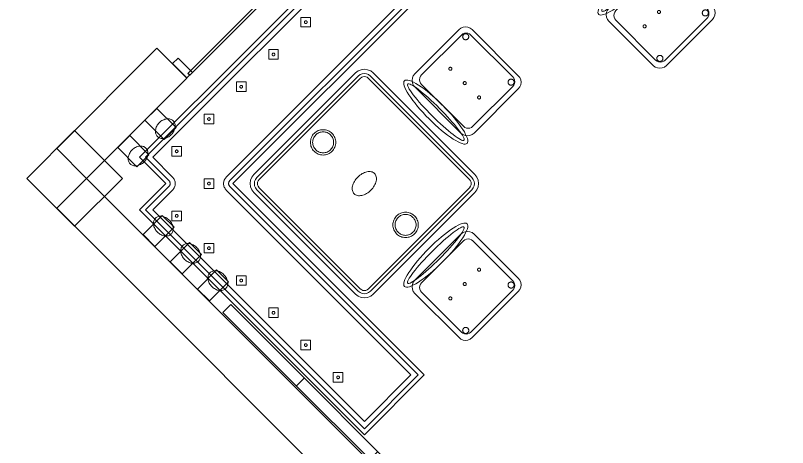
# Model space of a CAD drawing. Header units: metres. Extents: x 2172.2 to 2210.6, y 415.3 to 458.1.
# Drawn here: x 2172.392 to 2176.96, y 447.925 to 450.479 of the extents above; entities that cross this region are included whole.
import ezdxf

# ---------------------------------------------------------------- set-up
doc = ezdxf.new("R2010")
doc.units = ezdxf.units.M
for name, color, linetype, lineweight in [('NC_N1_BANQUETTES', 7, 'CONTINUOUS', 13), ('NC_N1_CHAIRS', 7, 'CONTINUOUS', 13), ('NC_N1_COLUMNS', 7, 'CONTINUOUS', 25), ('NC_N1_GLAZING', 7, 'CONTINUOUS', 13), ('NC_N1_TABLES', 7, 'CONTINUOUS', 13), ('NC_N1_WALL_DECOR', 7, 'CONTINUOUS', 13), ('NC_N1_WALL_LIGHTS', 7, 'CONTINUOUS', 13), ('NC_N1_WALLS', 7, 'CONTINUOUS', 25)]:
    doc.layers.add(name, color=color, linetype=linetype, lineweight=lineweight)

# ---------------------------------------------------------------- blocks, each defined once
blk = doc.blocks.new('NC_N1_ARCHITECTURE')
at = {"layer": 'NC_N1_COLUMNS', "linetype": 'CONTINUOUS', "lineweight": -2}
blk.add_lwpolyline([(-17.257515, 15.798936), (-16.974674, 15.516096), (-17.257515, 15.233257), (-17.540321, 15.51613)], close=True, dxfattribs=at)
at = {"layer": 'NC_N1_GLAZING', "linetype": 'CONTINUOUS', "lineweight": -2}
blk.add_lwpolyline([(-13.837099, 18.887014), (-13.826492, 18.876408), (-16.576925, 16.125977), (-16.58753, 16.136581)], close=True, dxfattribs=at)
at = {"layer": 'NC_N1_WALLS', "linetype": 'CONTINUOUS', "lineweight": -2}
for points in [[(-17.186804, 15.516096), (-17.363581, 15.692873), (-16.771379, 16.285074), (-16.594603, 16.108297)], [(-16.678041, 16.194565), (-16.645514, 16.227093), (-16.560661, 16.142239), (-16.593187, 16.109713)], [(-17.430969, 6.977996), (-17.607746, 7.154773), (-13.39339, 11.369129), (-17.363581, 15.33932), (-17.186804, 15.516096), (-13.039837, 11.369129)]]:
    blk.add_lwpolyline(points, close=True, dxfattribs=at)
blk = doc.blocks.new('NC_N1_UNIQUE_WALL_COMPOSITION_04')
at = {"color": 0, "linetype": 'CONTINUOUS', "lineweight": -2}
blk.add_lwpolyline([(0.9225, -0.065), (0.9225, 0), (-0.9225, 0), (-0.9225, -0.065)], close=True, dxfattribs=at)
for points in [[(-0.3075, -0.065), (-0.3075, 0)], [(0.3075, -0.065), (0.3075, 0)]]:
    blk.add_lwpolyline(points, dxfattribs=at)
blk = doc.blocks.new('NC_N1_SCONCE')
at = {"color": 0, "linetype": 'CONTINUOUS', "lineweight": -2}
for points in [[(0.05, -0.16), (0.05, 0), (-0.05, 0), (-0.05, -0.16)], [(0.066, -0.12), (0.0657, -0.1151), (0.0647, -0.1102), (0.0632, -0.1055), (0.061, -0.1009), (0.0582, -0.0964), (0.0549, -0.0922), (0.051, -0.0883), (0.0467, -0.0846), (0.0419, -0.0813), (0.0367, -0.0784), (0.0311, -0.0759), (0.0253, -0.0738), (0.0192, -0.0722), (0.0129, -0.071), (0.0065, -0.0702), (0, -0.07), (-0.0065, -0.0702), (-0.0129, -0.071), (-0.0192, -0.0722), (-0.0253, -0.0738), (-0.0311, -0.0759), (-0.0367, -0.0784), (-0.0419, -0.0813), (-0.0467, -0.0846), (-0.051, -0.0883), (-0.0549, -0.0922), (-0.0582, -0.0964), (-0.061, -0.1009), (-0.0632, -0.1055), (-0.0647, -0.1102), (-0.0657, -0.1151), (-0.066, -0.12), (-0.0657, -0.1249), (-0.0647, -0.1298), (-0.0632, -0.1345), (-0.061, -0.1391), (-0.0582, -0.1436), (-0.0549, -0.1478), (-0.051, -0.1517), (-0.0467, -0.1554), (-0.0419, -0.1587), (-0.0367, -0.1616), (-0.0311, -0.1641), (-0.0253, -0.1662), (-0.0192, -0.1678), (-0.0129, -0.169), (-0.0065, -0.1698), (0, -0.17), (0.0065, -0.1698), (0.0129, -0.169), (0.0192, -0.1678), (0.0253, -0.1662), (0.0311, -0.1641), (0.0367, -0.1616), (0.0419, -0.1587), (0.0467, -0.1554), (0.051, -0.1517), (0.0549, -0.1478), (0.0582, -0.1436), (0.061, -0.1391), (0.0632, -0.1345), (0.0647, -0.1298), (0.0657, -0.1249)]]:
    blk.add_lwpolyline(points, close=True, dxfattribs=at)
blk = doc.blocks.new('NC_N1_ANNEX_L_BANQUETTE')
at = {"color": 0, "linetype": 'CONTINUOUS', "lineweight": -2}
for points in [[(-1.05, -0.83), (-1.05, 1.05), (-0.55, 1.05), (-0.55, -0.55), (1.05, -0.55), (1.05, -1.05), (-0.83, -1.05), (-0.83, -0.83)], [(-1.025, -0.805), (-1.025, 1.025), (-0.575, 1.025), (-0.575, -0.55), (-0.5749, -0.5525), (-0.5745, -0.5549), (-0.5739, -0.5573), (-0.5731, -0.5596), (-0.572, -0.5618), (-0.5708, -0.5639), (-0.5693, -0.5659), (-0.5677, -0.5677), (-0.5659, -0.5693), (-0.5639, -0.5708), (-0.5618, -0.572), (-0.5596, -0.5731), (-0.5573, -0.5739), (-0.5549, -0.5745), (-0.5525, -0.5749), (-0.55, -0.575), (1.025, -0.575), (1.025, -1.025), (-0.805, -1.025), (-0.805, -0.83), (-0.8051, -0.8275), (-0.8055, -0.8251), (-0.8061, -0.8227), (-0.8069, -0.8204), (-0.808, -0.8182), (-0.8092, -0.8161), (-0.8107, -0.8141), (-0.8123, -0.8123), (-0.8141, -0.8107), (-0.8161, -0.8092), (-0.8182, -0.808), (-0.8204, -0.8069), (-0.8227, -0.8061), (-0.8251, -0.8055), (-0.8275, -0.8051), (-0.83, -0.805)], [(-0.995, -0.775), (-0.995, 0.995), (-0.605, 0.995), (-0.605, -0.55), (-0.6047, -0.5554), (-0.6039, -0.5607), (-0.6026, -0.566), (-0.6008, -0.571), (-0.5985, -0.5759), (-0.5957, -0.5806), (-0.5925, -0.5849), (-0.5889, -0.5889), (-0.5849, -0.5925), (-0.5806, -0.5957), (-0.5759, -0.5985), (-0.571, -0.6008), (-0.566, -0.6026), (-0.5607, -0.6039), (-0.5554, -0.6047), (-0.55, -0.605), (0.995, -0.605), (0.995, -0.995), (-0.775, -0.995), (-0.775, -0.83), (-0.7753, -0.8246), (-0.7761, -0.8193), (-0.7774, -0.814), (-0.7792, -0.809), (-0.7815, -0.8041), (-0.7843, -0.7994), (-0.7875, -0.7951), (-0.7911, -0.7911), (-0.7951, -0.7875), (-0.7994, -0.7843), (-0.8041, -0.7815), (-0.809, -0.7792), (-0.814, -0.7774), (-0.8193, -0.7761), (-0.8246, -0.7753), (-0.83, -0.775)], [(-0.92, 0.66), (-0.88, 0.7), (-0.92, 0.74), (-0.96, 0.7)], [(-0.912, 0.7), (-0.912, 0.6992), (-0.9122, 0.6984), (-0.9123, 0.6977), (-0.9126, 0.6969), (-0.9129, 0.6962), (-0.9133, 0.6956), (-0.9138, 0.6949), (-0.9143, 0.6943), (-0.9149, 0.6938), (-0.9156, 0.6933), (-0.9162, 0.6929), (-0.9169, 0.6926), (-0.9177, 0.6923), (-0.9184, 0.6922), (-0.9192, 0.692), (-0.92, 0.692), (-0.9208, 0.692), (-0.9216, 0.6922), (-0.9223, 0.6923), (-0.9231, 0.6926), (-0.9238, 0.6929), (-0.9244, 0.6933), (-0.9251, 0.6938), (-0.9257, 0.6943), (-0.9262, 0.6949), (-0.9267, 0.6956), (-0.9271, 0.6962), (-0.9274, 0.6969), (-0.9277, 0.6977), (-0.9278, 0.6984), (-0.928, 0.6992), (-0.928, 0.7), (-0.928, 0.7008), (-0.9278, 0.7016), (-0.9277, 0.7023), (-0.9274, 0.7031), (-0.9271, 0.7038), (-0.9267, 0.7044), (-0.9262, 0.7051), (-0.9257, 0.7057), (-0.9251, 0.7062), (-0.9244, 0.7067), (-0.9238, 0.7071), (-0.9231, 0.7074), (-0.9223, 0.7077), (-0.9216, 0.7078), (-0.9208, 0.708), (-0.92, 0.708), (-0.9192, 0.708), (-0.9184, 0.7078), (-0.9177, 0.7077), (-0.9169, 0.7074), (-0.9162, 0.7071), (-0.9156, 0.7067), (-0.9149, 0.7062), (-0.9143, 0.7057), (-0.9138, 0.7051), (-0.9133, 0.7044), (-0.9129, 0.7038), (-0.9126, 0.7031), (-0.9123, 0.7023), (-0.9122, 0.7016), (-0.912, 0.7008)], [(-0.92, 0.39), (-0.88, 0.43), (-0.92, 0.47), (-0.96, 0.43)], [(-0.912, 0.43), (-0.912, 0.4292), (-0.9122, 0.4284), (-0.9123, 0.4277), (-0.9126, 0.4269), (-0.9129, 0.4262), (-0.9133, 0.4256), (-0.9138, 0.4249), (-0.9143, 0.4243), (-0.9149, 0.4238), (-0.9156, 0.4233), (-0.9162, 0.4229), (-0.9169, 0.4226), (-0.9177, 0.4223), (-0.9184, 0.4222), (-0.9192, 0.422), (-0.92, 0.422), (-0.9208, 0.422), (-0.9216, 0.4222), (-0.9223, 0.4223), (-0.9231, 0.4226), (-0.9238, 0.4229), (-0.9244, 0.4233), (-0.9251, 0.4238), (-0.9257, 0.4243), (-0.9262, 0.4249), (-0.9267, 0.4256), (-0.9271, 0.4262), (-0.9274, 0.4269), (-0.9277, 0.4277), (-0.9278, 0.4284), (-0.928, 0.4292), (-0.928, 0.43), (-0.928, 0.4308), (-0.9278, 0.4316), (-0.9277, 0.4323), (-0.9274, 0.4331), (-0.9271, 0.4338), (-0.9267, 0.4344), (-0.9262, 0.4351), (-0.9257, 0.4357), (-0.9251, 0.4362), (-0.9244, 0.4367), (-0.9238, 0.4371), (-0.9231, 0.4374), (-0.9223, 0.4377), (-0.9216, 0.4378), (-0.9208, 0.438), (-0.92, 0.438), (-0.9192, 0.438), (-0.9184, 0.4378), (-0.9177, 0.4377), (-0.9169, 0.4374), (-0.9162, 0.4371), (-0.9156, 0.4367), (-0.9149, 0.4362), (-0.9143, 0.4357), (-0.9138, 0.4351), (-0.9133, 0.4344), (-0.9129, 0.4338), (-0.9126, 0.4331), (-0.9123, 0.4323), (-0.9122, 0.4316), (-0.912, 0.4308)], [(-0.92, 0.12), (-0.88, 0.16), (-0.92, 0.2), (-0.96, 0.16)], [(-0.912, 0.16), (-0.912, 0.1592), (-0.9122, 0.1584), (-0.9123, 0.1577), (-0.9126, 0.1569), (-0.9129, 0.1562), (-0.9133, 0.1556), (-0.9138, 0.1549), (-0.9143, 0.1543), (-0.9149, 0.1538), (-0.9156, 0.1533), (-0.9162, 0.1529), (-0.9169, 0.1526), (-0.9177, 0.1523), (-0.9184, 0.1522), (-0.9192, 0.152), (-0.92, 0.152), (-0.9208, 0.152), (-0.9216, 0.1522), (-0.9223, 0.1523), (-0.9231, 0.1526), (-0.9238, 0.1529), (-0.9244, 0.1533), (-0.9251, 0.1538), (-0.9257, 0.1543), (-0.9262, 0.1549), (-0.9267, 0.1556), (-0.9271, 0.1562), (-0.9274, 0.1569), (-0.9277, 0.1577), (-0.9278, 0.1584), (-0.928, 0.1592), (-0.928, 0.16), (-0.928, 0.1608), (-0.9278, 0.1616), (-0.9277, 0.1623), (-0.9274, 0.1631), (-0.9271, 0.1638), (-0.9267, 0.1644), (-0.9262, 0.1651), (-0.9257, 0.1657), (-0.9251, 0.1662), (-0.9244, 0.1667), (-0.9238, 0.1671), (-0.9231, 0.1674), (-0.9223, 0.1677), (-0.9216, 0.1678), (-0.9208, 0.168), (-0.92, 0.168), (-0.9192, 0.168), (-0.9184, 0.1678), (-0.9177, 0.1677), (-0.9169, 0.1674), (-0.9162, 0.1671), (-0.9156, 0.1667), (-0.9149, 0.1662), (-0.9143, 0.1657), (-0.9138, 0.1651), (-0.9133, 0.1644), (-0.9129, 0.1638), (-0.9126, 0.1631), (-0.9123, 0.1623), (-0.9122, 0.1616), (-0.912, 0.1608)], [(-0.92, -0.15), (-0.88, -0.11), (-0.92, -0.07), (-0.96, -0.11)], [(-0.912, -0.11), (-0.912, -0.1108), (-0.9122, -0.1116), (-0.9123, -0.1123), (-0.9126, -0.1131), (-0.9129, -0.1138), (-0.9133, -0.1144), (-0.9138, -0.1151), (-0.9143, -0.1157), (-0.9149, -0.1162), (-0.9156, -0.1167), (-0.9162, -0.1171), (-0.9169, -0.1174), (-0.9177, -0.1177), (-0.9184, -0.1178), (-0.9192, -0.118), (-0.92, -0.118), (-0.9208, -0.118), (-0.9216, -0.1178), (-0.9223, -0.1177), (-0.9231, -0.1174), (-0.9238, -0.1171), (-0.9244, -0.1167), (-0.9251, -0.1162), (-0.9257, -0.1157), (-0.9262, -0.1151), (-0.9267, -0.1144), (-0.9271, -0.1138), (-0.9274, -0.1131), (-0.9277, -0.1123), (-0.9278, -0.1116), (-0.928, -0.1108), (-0.928, -0.11), (-0.928, -0.1092), (-0.9278, -0.1084), (-0.9277, -0.1077), (-0.9274, -0.1069), (-0.9271, -0.1062), (-0.9267, -0.1056), (-0.9262, -0.1049), (-0.9257, -0.1043), (-0.9251, -0.1038), (-0.9244, -0.1033), (-0.9238, -0.1029), (-0.9231, -0.1026), (-0.9223, -0.1023), (-0.9216, -0.1022), (-0.9208, -0.102), (-0.92, -0.102), (-0.9192, -0.102), (-0.9184, -0.1022), (-0.9177, -0.1023), (-0.9169, -0.1026), (-0.9162, -0.1029), (-0.9156, -0.1033), (-0.9149, -0.1038), (-0.9143, -0.1043), (-0.9138, -0.1049), (-0.9133, -0.1056), (-0.9129, -0.1062), (-0.9126, -0.1069), (-0.9123, -0.1077), (-0.9122, -0.1084), (-0.912, -0.1092)], [(-0.92, -0.42), (-0.88, -0.38), (-0.92, -0.34), (-0.96, -0.38)], [(-0.912, -0.38), (-0.912, -0.3808), (-0.9122, -0.3816), (-0.9123, -0.3823), (-0.9126, -0.3831), (-0.9129, -0.3838), (-0.9133, -0.3844), (-0.9138, -0.3851), (-0.9143, -0.3857), (-0.9149, -0.3862), (-0.9156, -0.3867), (-0.9162, -0.3871), (-0.9169, -0.3874), (-0.9177, -0.3877), (-0.9184, -0.3878), (-0.9192, -0.388), (-0.92, -0.388), (-0.9208, -0.388), (-0.9216, -0.3878), (-0.9223, -0.3877), (-0.9231, -0.3874), (-0.9238, -0.3871), (-0.9244, -0.3867), (-0.9251, -0.3862), (-0.9257, -0.3857), (-0.9262, -0.3851), (-0.9267, -0.3844), (-0.9271, -0.3838), (-0.9274, -0.3831), (-0.9277, -0.3823), (-0.9278, -0.3816), (-0.928, -0.3808), (-0.928, -0.38), (-0.928, -0.3792), (-0.9278, -0.3784), (-0.9277, -0.3777), (-0.9274, -0.3769), (-0.9271, -0.3762), (-0.9267, -0.3756), (-0.9262, -0.3749), (-0.9257, -0.3743), (-0.9251, -0.3738), (-0.9244, -0.3733), (-0.9238, -0.3729), (-0.9231, -0.3726), (-0.9223, -0.3723), (-0.9216, -0.3722), (-0.9208, -0.372), (-0.92, -0.372), (-0.9192, -0.372), (-0.9184, -0.3722), (-0.9177, -0.3723), (-0.9169, -0.3726), (-0.9162, -0.3729), (-0.9156, -0.3733), (-0.9149, -0.3738), (-0.9143, -0.3743), (-0.9138, -0.3749), (-0.9133, -0.3756), (-0.9129, -0.3762), (-0.9126, -0.3769), (-0.9123, -0.3777), (-0.9122, -0.3784), (-0.912, -0.3792)], [(-0.92, -0.69), (-0.88, -0.65), (-0.92, -0.61), (-0.96, -0.65)], [(-0.65, -0.69), (-0.61, -0.65), (-0.65, -0.61), (-0.69, -0.65)], [(-0.912, -0.65), (-0.912, -0.6508), (-0.9122, -0.6516), (-0.9123, -0.6523), (-0.9126, -0.6531), (-0.9129, -0.6538), (-0.9133, -0.6544), (-0.9138, -0.6551), (-0.9143, -0.6557), (-0.9149, -0.6562), (-0.9156, -0.6567), (-0.9162, -0.6571), (-0.9169, -0.6574), (-0.9177, -0.6577), (-0.9184, -0.6578), (-0.9192, -0.658), (-0.92, -0.658), (-0.9208, -0.658), (-0.9216, -0.6578), (-0.9223, -0.6577), (-0.9231, -0.6574), (-0.9238, -0.6571), (-0.9244, -0.6567), (-0.9251, -0.6562), (-0.9257, -0.6557), (-0.9262, -0.6551), (-0.9267, -0.6544), (-0.9271, -0.6538), (-0.9274, -0.6531), (-0.9277, -0.6523), (-0.9278, -0.6516), (-0.928, -0.6508), (-0.928, -0.65), (-0.928, -0.6492), (-0.9278, -0.6484), (-0.9277, -0.6477), (-0.9274, -0.6469), (-0.9271, -0.6462), (-0.9267, -0.6456), (-0.9262, -0.6449), (-0.9257, -0.6443), (-0.9251, -0.6438), (-0.9244, -0.6433), (-0.9238, -0.6429), (-0.9231, -0.6426), (-0.9223, -0.6423), (-0.9216, -0.6422), (-0.9208, -0.642), (-0.92, -0.642), (-0.9192, -0.642), (-0.9184, -0.6422), (-0.9177, -0.6423), (-0.9169, -0.6426), (-0.9162, -0.6429), (-0.9156, -0.6433), (-0.9149, -0.6438), (-0.9143, -0.6443), (-0.9138, -0.6449), (-0.9133, -0.6456), (-0.9129, -0.6462), (-0.9126, -0.6469), (-0.9123, -0.6477), (-0.9122, -0.6484), (-0.912, -0.6492)], [(-0.642, -0.65), (-0.642, -0.6508), (-0.6422, -0.6516), (-0.6423, -0.6523), (-0.6426, -0.6531), (-0.6429, -0.6538), (-0.6433, -0.6544), (-0.6438, -0.6551), (-0.6443, -0.6557), (-0.6449, -0.6562), (-0.6456, -0.6567), (-0.6462, -0.6571), (-0.6469, -0.6574), (-0.6477, -0.6577), (-0.6484, -0.6578), (-0.6492, -0.658), (-0.65, -0.658), (-0.6508, -0.658), (-0.6516, -0.6578), (-0.6523, -0.6577), (-0.6531, -0.6574), (-0.6538, -0.6571), (-0.6544, -0.6567), (-0.6551, -0.6562), (-0.6557, -0.6557), (-0.6562, -0.6551), (-0.6567, -0.6544), (-0.6571, -0.6538), (-0.6574, -0.6531), (-0.6577, -0.6523), (-0.6578, -0.6516), (-0.658, -0.6508), (-0.658, -0.65), (-0.658, -0.6492), (-0.6578, -0.6484), (-0.6577, -0.6477), (-0.6574, -0.6469), (-0.6571, -0.6462), (-0.6567, -0.6456), (-0.6562, -0.6449), (-0.6557, -0.6443), (-0.6551, -0.6438), (-0.6544, -0.6433), (-0.6538, -0.6429), (-0.6531, -0.6426), (-0.6523, -0.6423), (-0.6516, -0.6422), (-0.6508, -0.642), (-0.65, -0.642), (-0.6492, -0.642), (-0.6484, -0.6422), (-0.6477, -0.6423), (-0.6469, -0.6426), (-0.6462, -0.6429), (-0.6456, -0.6433), (-0.6449, -0.6438), (-0.6443, -0.6443), (-0.6438, -0.6449), (-0.6433, -0.6456), (-0.6429, -0.6462), (-0.6426, -0.6469), (-0.6423, -0.6477), (-0.6422, -0.6484), (-0.642, -0.6492)], [(-0.65, -0.96), (-0.61, -0.92), (-0.65, -0.88), (-0.69, -0.92)], [(-0.642, -0.92), (-0.642, -0.9208), (-0.6422, -0.9216), (-0.6423, -0.9223), (-0.6426, -0.9231), (-0.6429, -0.9238), (-0.6433, -0.9244), (-0.6438, -0.9251), (-0.6443, -0.9257), (-0.6449, -0.9262), (-0.6456, -0.9267), (-0.6462, -0.9271), (-0.6469, -0.9274), (-0.6477, -0.9277), (-0.6484, -0.9278), (-0.6492, -0.928), (-0.65, -0.928), (-0.6508, -0.928), (-0.6516, -0.9278), (-0.6523, -0.9277), (-0.6531, -0.9274), (-0.6538, -0.9271), (-0.6544, -0.9267), (-0.6551, -0.9262), (-0.6557, -0.9257), (-0.6562, -0.9251), (-0.6567, -0.9244), (-0.6571, -0.9238), (-0.6574, -0.9231), (-0.6577, -0.9223), (-0.6578, -0.9216), (-0.658, -0.9208), (-0.658, -0.92), (-0.658, -0.9192), (-0.6578, -0.9184), (-0.6577, -0.9177), (-0.6574, -0.9169), (-0.6571, -0.9162), (-0.6567, -0.9156), (-0.6562, -0.9149), (-0.6557, -0.9143), (-0.6551, -0.9138), (-0.6544, -0.9133), (-0.6538, -0.9129), (-0.6531, -0.9126), (-0.6523, -0.9123), (-0.6516, -0.9122), (-0.6508, -0.912), (-0.65, -0.912), (-0.6492, -0.912), (-0.6484, -0.9122), (-0.6477, -0.9123), (-0.6469, -0.9126), (-0.6462, -0.9129), (-0.6456, -0.9133), (-0.6449, -0.9138), (-0.6443, -0.9143), (-0.6438, -0.9149), (-0.6433, -0.9156), (-0.6429, -0.9162), (-0.6426, -0.9169), (-0.6423, -0.9177), (-0.6422, -0.9184), (-0.642, -0.9192)], [(-0.38, -0.96), (-0.34, -0.92), (-0.38, -0.88), (-0.42, -0.92)], [(-0.372, -0.92), (-0.372, -0.9208), (-0.3722, -0.9216), (-0.3723, -0.9223), (-0.3726, -0.9231), (-0.3729, -0.9238), (-0.3733, -0.9244), (-0.3738, -0.9251), (-0.3743, -0.9257), (-0.3749, -0.9262), (-0.3756, -0.9267), (-0.3762, -0.9271), (-0.3769, -0.9274), (-0.3777, -0.9277), (-0.3784, -0.9278), (-0.3792, -0.928), (-0.38, -0.928), (-0.3808, -0.928), (-0.3816, -0.9278), (-0.3823, -0.9277), (-0.3831, -0.9274), (-0.3838, -0.9271), (-0.3844, -0.9267), (-0.3851, -0.9262), (-0.3857, -0.9257), (-0.3862, -0.9251), (-0.3867, -0.9244), (-0.3871, -0.9238), (-0.3874, -0.9231), (-0.3877, -0.9223), (-0.3878, -0.9216), (-0.388, -0.9208), (-0.388, -0.92), (-0.388, -0.9192), (-0.3878, -0.9184), (-0.3877, -0.9177), (-0.3874, -0.9169), (-0.3871, -0.9162), (-0.3867, -0.9156), (-0.3862, -0.9149), (-0.3857, -0.9143), (-0.3851, -0.9138), (-0.3844, -0.9133), (-0.3838, -0.9129), (-0.3831, -0.9126), (-0.3823, -0.9123), (-0.3816, -0.9122), (-0.3808, -0.912), (-0.38, -0.912), (-0.3792, -0.912), (-0.3784, -0.9122), (-0.3777, -0.9123), (-0.3769, -0.9126), (-0.3762, -0.9129), (-0.3756, -0.9133), (-0.3749, -0.9138), (-0.3743, -0.9143), (-0.3738, -0.9149), (-0.3733, -0.9156), (-0.3729, -0.9162), (-0.3726, -0.9169), (-0.3723, -0.9177), (-0.3722, -0.9184), (-0.372, -0.9192)], [(-0.11, -0.96), (-0.07, -0.92), (-0.11, -0.88), (-0.15, -0.92)], [(-0.102, -0.92), (-0.102, -0.9208), (-0.1022, -0.9216), (-0.1023, -0.9223), (-0.1026, -0.9231), (-0.1029, -0.9238), (-0.1033, -0.9244), (-0.1038, -0.9251), (-0.1043, -0.9257), (-0.1049, -0.9262), (-0.1056, -0.9267), (-0.1062, -0.9271), (-0.1069, -0.9274), (-0.1077, -0.9277), (-0.1084, -0.9278), (-0.1092, -0.928), (-0.11, -0.928), (-0.1108, -0.928), (-0.1116, -0.9278), (-0.1123, -0.9277), (-0.1131, -0.9274), (-0.1138, -0.9271), (-0.1144, -0.9267), (-0.1151, -0.9262), (-0.1157, -0.9257), (-0.1162, -0.9251), (-0.1167, -0.9244), (-0.1171, -0.9238), (-0.1174, -0.9231), (-0.1177, -0.9223), (-0.1178, -0.9216), (-0.118, -0.9208), (-0.118, -0.92), (-0.118, -0.9192), (-0.1178, -0.9184), (-0.1177, -0.9177), (-0.1174, -0.9169), (-0.1171, -0.9162), (-0.1167, -0.9156), (-0.1162, -0.9149), (-0.1157, -0.9143), (-0.1151, -0.9138), (-0.1144, -0.9133), (-0.1138, -0.9129), (-0.1131, -0.9126), (-0.1123, -0.9123), (-0.1116, -0.9122), (-0.1108, -0.912), (-0.11, -0.912), (-0.1092, -0.912), (-0.1084, -0.9122), (-0.1077, -0.9123), (-0.1069, -0.9126), (-0.1062, -0.9129), (-0.1056, -0.9133), (-0.1049, -0.9138), (-0.1043, -0.9143), (-0.1038, -0.9149), (-0.1033, -0.9156), (-0.1029, -0.9162), (-0.1026, -0.9169), (-0.1023, -0.9177), (-0.1022, -0.9184), (-0.102, -0.9192)], [(0.16, -0.96), (0.2, -0.92), (0.16, -0.88), (0.12, -0.92)], [(0.168, -0.92), (0.168, -0.9208), (0.1678, -0.9216), (0.1677, -0.9223), (0.1674, -0.9231), (0.1671, -0.9238), (0.1667, -0.9244), (0.1662, -0.9251), (0.1657, -0.9257), (0.1651, -0.9262), (0.1644, -0.9267), (0.1638, -0.9271), (0.1631, -0.9274), (0.1623, -0.9277), (0.1616, -0.9278), (0.1608, -0.928), (0.16, -0.928), (0.1592, -0.928), (0.1584, -0.9278), (0.1577, -0.9277), (0.1569, -0.9274), (0.1562, -0.9271), (0.1556, -0.9267), (0.1549, -0.9262), (0.1543, -0.9257), (0.1538, -0.9251), (0.1533, -0.9244), (0.1529, -0.9238), (0.1526, -0.9231), (0.1523, -0.9223), (0.1522, -0.9216), (0.152, -0.9208), (0.152, -0.92), (0.152, -0.9192), (0.1522, -0.9184), (0.1523, -0.9177), (0.1526, -0.9169), (0.1529, -0.9162), (0.1533, -0.9156), (0.1538, -0.9149), (0.1543, -0.9143), (0.1549, -0.9138), (0.1556, -0.9133), (0.1562, -0.9129), (0.1569, -0.9126), (0.1577, -0.9123), (0.1584, -0.9122), (0.1592, -0.912), (0.16, -0.912), (0.1608, -0.912), (0.1616, -0.9122), (0.1623, -0.9123), (0.1631, -0.9126), (0.1638, -0.9129), (0.1644, -0.9133), (0.1651, -0.9138), (0.1657, -0.9143), (0.1662, -0.9149), (0.1667, -0.9156), (0.1671, -0.9162), (0.1674, -0.9169), (0.1677, -0.9177), (0.1678, -0.9184), (0.168, -0.9192)], [(0.43, -0.96), (0.47, -0.92), (0.43, -0.88), (0.39, -0.92)], [(0.438, -0.92), (0.438, -0.9208), (0.4378, -0.9216), (0.4377, -0.9223), (0.4374, -0.9231), (0.4371, -0.9238), (0.4367, -0.9244), (0.4362, -0.9251), (0.4357, -0.9257), (0.4351, -0.9262), (0.4344, -0.9267), (0.4338, -0.9271), (0.4331, -0.9274), (0.4323, -0.9277), (0.4316, -0.9278), (0.4308, -0.928), (0.43, -0.928), (0.4292, -0.928), (0.4284, -0.9278), (0.4277, -0.9277), (0.4269, -0.9274), (0.4262, -0.9271), (0.4256, -0.9267), (0.4249, -0.9262), (0.4243, -0.9257), (0.4238, -0.9251), (0.4233, -0.9244), (0.4229, -0.9238), (0.4226, -0.9231), (0.4223, -0.9223), (0.4222, -0.9216), (0.422, -0.9208), (0.422, -0.92), (0.422, -0.9192), (0.4222, -0.9184), (0.4223, -0.9177), (0.4226, -0.9169), (0.4229, -0.9162), (0.4233, -0.9156), (0.4238, -0.9149), (0.4243, -0.9143), (0.4249, -0.9138), (0.4256, -0.9133), (0.4262, -0.9129), (0.4269, -0.9126), (0.4277, -0.9123), (0.4284, -0.9122), (0.4292, -0.912), (0.43, -0.912), (0.4308, -0.912), (0.4316, -0.9122), (0.4323, -0.9123), (0.4331, -0.9126), (0.4338, -0.9129), (0.4344, -0.9133), (0.4351, -0.9138), (0.4357, -0.9143), (0.4362, -0.9149), (0.4367, -0.9156), (0.4371, -0.9162), (0.4374, -0.9169), (0.4377, -0.9177), (0.4378, -0.9184), (0.438, -0.9192)], [(0.7, -0.96), (0.74, -0.92), (0.7, -0.88), (0.66, -0.92)], [(0.708, -0.92), (0.708, -0.9208), (0.7078, -0.9216), (0.7077, -0.9223), (0.7074, -0.9231), (0.7071, -0.9238), (0.7067, -0.9244), (0.7062, -0.9251), (0.7057, -0.9257), (0.7051, -0.9262), (0.7044, -0.9267), (0.7038, -0.9271), (0.7031, -0.9274), (0.7023, -0.9277), (0.7016, -0.9278), (0.7008, -0.928), (0.7, -0.928), (0.6992, -0.928), (0.6984, -0.9278), (0.6977, -0.9277), (0.6969, -0.9274), (0.6962, -0.9271), (0.6956, -0.9267), (0.6949, -0.9262), (0.6943, -0.9257), (0.6938, -0.9251), (0.6933, -0.9244), (0.6929, -0.9238), (0.6926, -0.9231), (0.6923, -0.9223), (0.6922, -0.9216), (0.692, -0.9208), (0.692, -0.92), (0.692, -0.9192), (0.6922, -0.9184), (0.6923, -0.9177), (0.6926, -0.9169), (0.6929, -0.9162), (0.6933, -0.9156), (0.6938, -0.9149), (0.6943, -0.9143), (0.6949, -0.9138), (0.6956, -0.9133), (0.6962, -0.9129), (0.6969, -0.9126), (0.6977, -0.9123), (0.6984, -0.9122), (0.6992, -0.912), (0.7, -0.912), (0.7008, -0.912), (0.7016, -0.9122), (0.7023, -0.9123), (0.7031, -0.9126), (0.7038, -0.9129), (0.7044, -0.9133), (0.7051, -0.9138), (0.7057, -0.9143), (0.7062, -0.9149), (0.7067, -0.9156), (0.7071, -0.9162), (0.7074, -0.9169), (0.7077, -0.9177), (0.7078, -0.9184), (0.708, -0.9192)]]:
    blk.add_lwpolyline(points, close=True, dxfattribs=at)
blk = doc.blocks.new('NC_N1_TABLE_SQUARE')
at = {"color": 0, "linetype": 'CONTINUOUS', "lineweight": -2}
for points in [[(0.425, -0.5), (-0.425, -0.5), (-0.4444, -0.4974), (-0.4625, -0.49), (-0.478, -0.478), (-0.49, -0.4625), (-0.4974, -0.4444), (-0.5, -0.425), (-0.5, 0.425), (-0.4974, 0.4444), (-0.49, 0.4625), (-0.478, 0.478), (-0.4625, 0.49), (-0.4444, 0.4974), (-0.425, 0.5), (0.425, 0.5), (0.4444, 0.4974), (0.4625, 0.49), (0.478, 0.478), (0.49, 0.4625), (0.4974, 0.4444), (0.5, 0.425), (0.5, -0.425), (0.4974, -0.4444), (0.49, -0.4625), (0.478, -0.478), (0.4625, -0.49), (0.4444, -0.4974)], [(0.4234, -0.475), (-0.4234, -0.475), (-0.4379, -0.4731), (-0.4499, -0.4681), (-0.4602, -0.4602), (-0.4681, -0.4499), (-0.4731, -0.4379), (-0.475, -0.4234), (-0.475, 0.4234), (-0.4731, 0.4379), (-0.4681, 0.4499), (-0.4602, 0.4602), (-0.4499, 0.4681), (-0.4379, 0.4731), (-0.4234, 0.475), (0.4234, 0.475), (0.4379, 0.4731), (0.4499, 0.4681), (0.4602, 0.4602), (0.4681, 0.4499), (0.4731, 0.4379), (0.475, 0.4234), (0.475, -0.4234), (0.4731, -0.4379), (0.4681, -0.4499), (0.4602, -0.4602), (0.4499, -0.4681), (0.4379, -0.4731)], [(0.4222, -0.457), (-0.4222, -0.457), (-0.4332, -0.4556), (-0.4408, -0.4524), (-0.4474, -0.4474), (-0.4524, -0.4408), (-0.4556, -0.4332), (-0.457, -0.4222), (-0.457, 0.4222), (-0.4556, 0.4332), (-0.4524, 0.4408), (-0.4474, 0.4474), (-0.4408, 0.4524), (-0.4332, 0.4556), (-0.4222, 0.457), (0.4222, 0.457), (0.4332, 0.4556), (0.4408, 0.4524), (0.4474, 0.4474), (0.4524, 0.4408), (0.4556, 0.4332), (0.457, 0.4222), (0.457, -0.4222), (0.4556, -0.4332), (0.4524, -0.4408), (0.4474, -0.4474), (0.4408, -0.4524), (0.4332, -0.4556)], [(0.075, 0.345), (0.0746, 0.3376), (0.0736, 0.3304), (0.0718, 0.3232), (0.0693, 0.3163), (0.0661, 0.3096), (0.0624, 0.3033), (0.058, 0.2974), (0.053, 0.292), (0.0476, 0.287), (0.0417, 0.2826), (0.0354, 0.2789), (0.0287, 0.2757), (0.0218, 0.2732), (0.0146, 0.2714), (0.0074, 0.2704), (0, 0.27), (-0.0074, 0.2704), (-0.0146, 0.2714), (-0.0218, 0.2732), (-0.0287, 0.2757), (-0.0354, 0.2789), (-0.0417, 0.2826), (-0.0476, 0.287), (-0.053, 0.292), (-0.058, 0.2974), (-0.0624, 0.3033), (-0.0661, 0.3096), (-0.0693, 0.3163), (-0.0718, 0.3232), (-0.0736, 0.3304), (-0.0746, 0.3376), (-0.075, 0.345), (-0.0746, 0.3524), (-0.0736, 0.3596), (-0.0718, 0.3668), (-0.0693, 0.3737), (-0.0661, 0.3804), (-0.0624, 0.3867), (-0.058, 0.3926), (-0.053, 0.398), (-0.0476, 0.403), (-0.0417, 0.4074), (-0.0354, 0.4111), (-0.0287, 0.4143), (-0.0218, 0.4168), (-0.0146, 0.4186), (-0.0074, 0.4196), (0, 0.42), (0.0074, 0.4196), (0.0146, 0.4186), (0.0218, 0.4168), (0.0287, 0.4143), (0.0354, 0.4111), (0.0417, 0.4074), (0.0476, 0.403), (0.053, 0.398), (0.058, 0.3926), (0.0624, 0.3867), (0.0661, 0.3804), (0.0693, 0.3737), (0.0718, 0.3668), (0.0736, 0.3596), (0.0746, 0.3524)], [(0.062, 0.345), (0.0617, 0.3389), (0.0608, 0.3329), (0.0593, 0.327), (0.0573, 0.3213), (0.0547, 0.3158), (0.0516, 0.3106), (0.0479, 0.3057), (0.0438, 0.3012), (0.0393, 0.2971), (0.0344, 0.2934), (0.0292, 0.2903), (0.0237, 0.2877), (0.018, 0.2857), (0.0121, 0.2842), (0.0061, 0.2833), (0, 0.283), (-0.0061, 0.2833), (-0.0121, 0.2842), (-0.018, 0.2857), (-0.0237, 0.2877), (-0.0292, 0.2903), (-0.0344, 0.2934), (-0.0393, 0.2971), (-0.0438, 0.3012), (-0.0479, 0.3057), (-0.0516, 0.3106), (-0.0547, 0.3158), (-0.0573, 0.3213), (-0.0593, 0.327), (-0.0608, 0.3329), (-0.0617, 0.3389), (-0.062, 0.345), (-0.0617, 0.3511), (-0.0608, 0.3571), (-0.0593, 0.363), (-0.0573, 0.3687), (-0.0547, 0.3742), (-0.0516, 0.3794), (-0.0479, 0.3843), (-0.0438, 0.3888), (-0.0393, 0.3929), (-0.0344, 0.3966), (-0.0292, 0.3997), (-0.0237, 0.4023), (-0.018, 0.4043), (-0.0121, 0.4058), (-0.0061, 0.4067), (0, 0.407), (0.0061, 0.4067), (0.0121, 0.4058), (0.018, 0.4043), (0.0237, 0.4023), (0.0292, 0.3997), (0.0344, 0.3966), (0.0393, 0.3929), (0.0438, 0.3888), (0.0479, 0.3843), (0.0516, 0.3794), (0.0547, 0.3742), (0.0573, 0.3687), (0.0593, 0.363), (0.0608, 0.3571), (0.0617, 0.3511)], [(0.085, 0), (0.0846, 0.0054), (0.0834, 0.0107), (0.0813, 0.016), (0.0785, 0.021), (0.075, 0.0259), (0.0707, 0.0306), (0.0657, 0.0349), (0.0601, 0.0389), (0.0539, 0.0425), (0.0472, 0.0457), (0.0401, 0.0485), (0.0325, 0.0508), (0.0247, 0.0526), (0.0166, 0.0539), (0.0083, 0.0547), (0, 0.055), (-0.0083, 0.0547), (-0.0166, 0.0539), (-0.0247, 0.0526), (-0.0325, 0.0508), (-0.0401, 0.0485), (-0.0472, 0.0457), (-0.0539, 0.0425), (-0.0601, 0.0389), (-0.0657, 0.0349), (-0.0707, 0.0306), (-0.075, 0.0259), (-0.0785, 0.021), (-0.0813, 0.016), (-0.0834, 0.0107), (-0.0846, 0.0054), (-0.085, 0), (-0.0846, -0.0054), (-0.0834, -0.0107), (-0.0813, -0.016), (-0.0785, -0.021), (-0.075, -0.0259), (-0.0707, -0.0306), (-0.0657, -0.0349), (-0.0601, -0.0389), (-0.0539, -0.0425), (-0.0472, -0.0457), (-0.0401, -0.0485), (-0.0325, -0.0508), (-0.0247, -0.0526), (-0.0166, -0.0539), (-0.0083, -0.0547), (0, -0.055), (0.0083, -0.0547), (0.0166, -0.0539), (0.0247, -0.0526), (0.0325, -0.0508), (0.0401, -0.0485), (0.0472, -0.0457), (0.0539, -0.0425), (0.0601, -0.0389), (0.0657, -0.0349), (0.0707, -0.0306), (0.075, -0.0259), (0.0785, -0.021), (0.0813, -0.016), (0.0834, -0.0107), (0.0846, -0.0054)], [(0.075, -0.345), (0.0746, -0.3524), (0.0736, -0.3596), (0.0718, -0.3668), (0.0693, -0.3737), (0.0661, -0.3804), (0.0624, -0.3867), (0.058, -0.3926), (0.053, -0.398), (0.0476, -0.403), (0.0417, -0.4074), (0.0354, -0.4111), (0.0287, -0.4143), (0.0218, -0.4168), (0.0146, -0.4186), (0.0074, -0.4196), (0, -0.42), (-0.0074, -0.4196), (-0.0146, -0.4186), (-0.0218, -0.4168), (-0.0287, -0.4143), (-0.0354, -0.4111), (-0.0417, -0.4074), (-0.0476, -0.403), (-0.053, -0.398), (-0.058, -0.3926), (-0.0624, -0.3867), (-0.0661, -0.3804), (-0.0693, -0.3737), (-0.0718, -0.3668), (-0.0736, -0.3596), (-0.0746, -0.3524), (-0.075, -0.345), (-0.0746, -0.3376), (-0.0736, -0.3304), (-0.0718, -0.3232), (-0.0693, -0.3163), (-0.0661, -0.3096), (-0.0624, -0.3033), (-0.058, -0.2974), (-0.053, -0.292), (-0.0476, -0.287), (-0.0417, -0.2826), (-0.0354, -0.2789), (-0.0287, -0.2757), (-0.0218, -0.2732), (-0.0146, -0.2714), (-0.0074, -0.2704), (0, -0.27), (0.0074, -0.2704), (0.0146, -0.2714), (0.0218, -0.2732), (0.0287, -0.2757), (0.0354, -0.2789), (0.0417, -0.2826), (0.0476, -0.287), (0.053, -0.292), (0.058, -0.2974), (0.0624, -0.3033), (0.0661, -0.3096), (0.0693, -0.3163), (0.0718, -0.3232), (0.0736, -0.3304), (0.0746, -0.3376)], [(0.062, -0.345), (0.0617, -0.3511), (0.0608, -0.3571), (0.0593, -0.363), (0.0573, -0.3687), (0.0547, -0.3742), (0.0516, -0.3794), (0.0479, -0.3843), (0.0438, -0.3888), (0.0393, -0.3929), (0.0344, -0.3966), (0.0292, -0.3997), (0.0237, -0.4023), (0.018, -0.4043), (0.0121, -0.4058), (0.0061, -0.4067), (0, -0.407), (-0.0061, -0.4067), (-0.0121, -0.4058), (-0.018, -0.4043), (-0.0237, -0.4023), (-0.0292, -0.3997), (-0.0344, -0.3966), (-0.0393, -0.3929), (-0.0438, -0.3888), (-0.0479, -0.3843), (-0.0516, -0.3794), (-0.0547, -0.3742), (-0.0573, -0.3687), (-0.0593, -0.363), (-0.0608, -0.3571), (-0.0617, -0.3511), (-0.062, -0.345), (-0.0617, -0.3389), (-0.0608, -0.3329), (-0.0593, -0.327), (-0.0573, -0.3213), (-0.0547, -0.3158), (-0.0516, -0.3106), (-0.0479, -0.3057), (-0.0438, -0.3012), (-0.0393, -0.2971), (-0.0344, -0.2934), (-0.0292, -0.2903), (-0.0237, -0.2877), (-0.018, -0.2857), (-0.0121, -0.2842), (-0.0061, -0.2833), (0, -0.283), (0.0061, -0.2833), (0.0121, -0.2842), (0.018, -0.2857), (0.0237, -0.2877), (0.0292, -0.2903), (0.0344, -0.2934), (0.0393, -0.2971), (0.0438, -0.3012), (0.0479, -0.3057), (0.0516, -0.3106), (0.0547, -0.3158), (0.0573, -0.3213), (0.0593, -0.327), (0.0608, -0.3329), (0.0617, -0.3389)]]:
    blk.add_lwpolyline(points, close=True, dxfattribs=at)
blk = doc.blocks.new('NC_N1_CHAIR_IVORY')
at = {"color": 0, "linetype": 'CONTINUOUS', "lineweight": -2}
for points in [[(0.262, 0.222), (0.2607, 0.2276), (0.257, 0.2331), (0.2507, 0.2385), (0.2421, 0.2438), (0.2311, 0.2489), (0.2178, 0.2537), (0.2025, 0.2582), (0.1853, 0.2623), (0.1662, 0.2661), (0.1456, 0.2694), (0.1235, 0.2723), (0.1003, 0.2747), (0.0761, 0.2765), (0.0511, 0.2779), (0.0257, 0.2787), (0, 0.279), (-0.0257, 0.2787), (-0.0511, 0.2779), (-0.0761, 0.2765), (-0.1003, 0.2747), (-0.1235, 0.2723), (-0.1456, 0.2694), (-0.1662, 0.2661), (-0.1853, 0.2623), (-0.2025, 0.2582), (-0.2178, 0.2537), (-0.2311, 0.2489), (-0.2421, 0.2438), (-0.2507, 0.2385), (-0.257, 0.2331), (-0.2607, 0.2276), (-0.262, 0.222), (-0.2607, 0.2164), (-0.257, 0.2109), (-0.2507, 0.2055), (-0.2421, 0.2002), (-0.2311, 0.1951), (-0.2178, 0.1903), (-0.2025, 0.1858), (-0.1853, 0.1817), (-0.1662, 0.1779), (-0.1456, 0.1746), (-0.1235, 0.1717), (-0.1003, 0.1693), (-0.0761, 0.1675), (-0.0511, 0.1661), (-0.0257, 0.1653), (0, 0.165), (0.0257, 0.1653), (0.0511, 0.1661), (0.0761, 0.1675), (0.1003, 0.1693), (0.1235, 0.1717), (0.1456, 0.1746), (0.1662, 0.1779), (0.1853, 0.1817), (0.2025, 0.1858), (0.2178, 0.1903), (0.2311, 0.1951), (0.2421, 0.2002), (0.2507, 0.2055), (0.257, 0.2109), (0.2607, 0.2164)], [(0.235, 0.222), (0.2339, 0.225), (0.2305, 0.228), (0.2249, 0.231), (0.2171, 0.2339), (0.2073, 0.2366), (0.1954, 0.2392), (0.1817, 0.2417), (0.1662, 0.2439), (0.1491, 0.246), (0.1306, 0.2478), (0.1108, 0.2493), (0.0899, 0.2506), (0.0682, 0.2517), (0.0458, 0.2524), (0.023, 0.2529), (0, 0.253), (-0.023, 0.2529), (-0.0458, 0.2524), (-0.0682, 0.2517), (-0.0899, 0.2506), (-0.1108, 0.2493), (-0.1306, 0.2478), (-0.1491, 0.246), (-0.1662, 0.2439), (-0.1817, 0.2417), (-0.1954, 0.2392), (-0.2073, 0.2366), (-0.2171, 0.2339), (-0.2249, 0.231), (-0.2305, 0.228), (-0.2339, 0.225), (-0.235, 0.222), (-0.2339, 0.219), (-0.2305, 0.216), (-0.2249, 0.213), (-0.2171, 0.2101), (-0.2073, 0.2074), (-0.1954, 0.2048), (-0.1817, 0.2023), (-0.1662, 0.2001), (-0.1491, 0.198), (-0.1306, 0.1962), (-0.1108, 0.1947), (-0.0899, 0.1934), (-0.0682, 0.1923), (-0.0458, 0.1916), (-0.023, 0.1911), (0, 0.191), (0.023, 0.1911), (0.0458, 0.1916), (0.0682, 0.1923), (0.0899, 0.1934), (0.1108, 0.1947), (0.1306, 0.1962), (0.1491, 0.198), (0.1662, 0.2001), (0.1817, 0.2023), (0.1954, 0.2048), (0.2073, 0.2074), (0.2171, 0.2101), (0.2249, 0.213), (0.2305, 0.216), (0.2339, 0.219)], [(0.193, -0.275), (-0.193, -0.275), (-0.2072, -0.2731), (-0.2205, -0.2676), (-0.2319, -0.2589), (-0.2406, -0.2475), (-0.2461, -0.2342), (-0.248, -0.22), (-0.248, 0.15), (-0.2461, 0.1642), (-0.2406, 0.1775), (-0.2319, 0.1889), (-0.2205, 0.1976), (-0.2072, 0.2031), (-0.193, 0.205), (0.193, 0.205), (0.2072, 0.2031), (0.2205, 0.1976), (0.2319, 0.1889), (0.2406, 0.1775), (0.2461, 0.1642), (0.248, 0.15), (0.248, -0.22), (0.2461, -0.2342), (0.2406, -0.2475), (0.2319, -0.2589), (0.2205, -0.2676), (0.2072, -0.2731)], [(0.175, -0.247), (-0.175, -0.247), (-0.1854, -0.2456), (-0.195, -0.2416), (-0.2033, -0.2353), (-0.2096, -0.227), (-0.2136, -0.2174), (-0.215, -0.207), (-0.215, 0.126), (-0.2136, 0.1364), (-0.2096, 0.146), (-0.2033, 0.1543), (-0.195, 0.1606), (-0.1854, 0.1646), (-0.175, 0.166), (0.175, 0.166), (0.1854, 0.1646), (0.195, 0.1606), (0.2033, 0.1543), (0.2096, 0.146), (0.2136, 0.1364), (0.215, 0.126), (0.215, -0.207), (0.2136, -0.2174), (0.2096, -0.227), (0.2033, -0.2353), (0.195, -0.2416), (0.1854, -0.2456)], [(-0.111, -0.02), (-0.111, -0.0209), (-0.1112, -0.0218), (-0.1114, -0.0226), (-0.1117, -0.0234), (-0.1121, -0.0242), (-0.1125, -0.025), (-0.113, -0.0257), (-0.1136, -0.0264), (-0.1143, -0.027), (-0.115, -0.0275), (-0.1158, -0.0279), (-0.1166, -0.0283), (-0.1174, -0.0286), (-0.1182, -0.0288), (-0.1191, -0.029), (-0.12, -0.029), (-0.1209, -0.029), (-0.1218, -0.0288), (-0.1226, -0.0286), (-0.1234, -0.0283), (-0.1242, -0.0279), (-0.125, -0.0275), (-0.1257, -0.027), (-0.1264, -0.0264), (-0.127, -0.0257), (-0.1275, -0.025), (-0.1279, -0.0242), (-0.1283, -0.0234), (-0.1286, -0.0226), (-0.1288, -0.0218), (-0.129, -0.0209), (-0.129, -0.02), (-0.129, -0.0191), (-0.1288, -0.0182), (-0.1286, -0.0174), (-0.1283, -0.0166), (-0.1279, -0.0158), (-0.1275, -0.015), (-0.127, -0.0143), (-0.1264, -0.0136), (-0.1257, -0.013), (-0.125, -0.0125), (-0.1242, -0.0121), (-0.1234, -0.0117), (-0.1226, -0.0114), (-0.1218, -0.0112), (-0.1209, -0.011), (-0.12, -0.011), (-0.1191, -0.011), (-0.1182, -0.0112), (-0.1174, -0.0114), (-0.1166, -0.0117), (-0.1158, -0.0121), (-0.115, -0.0125), (-0.1143, -0.013), (-0.1136, -0.0136), (-0.113, -0.0143), (-0.1125, -0.015), (-0.1121, -0.0158), (-0.1117, -0.0166), (-0.1114, -0.0174), (-0.1112, -0.0182), (-0.111, -0.0191)], [(0.009, -0.02), (0.009, -0.0209), (0.0088, -0.0218), (0.0086, -0.0226), (0.0083, -0.0234), (0.0079, -0.0242), (0.0075, -0.025), (0.007, -0.0257), (0.0064, -0.0264), (0.0057, -0.027), (0.005, -0.0275), (0.0042, -0.0279), (0.0034, -0.0283), (0.0026, -0.0286), (0.0018, -0.0288), (0.0009, -0.029), (0, -0.029), (-0.0009, -0.029), (-0.0018, -0.0288), (-0.0026, -0.0286), (-0.0034, -0.0283), (-0.0042, -0.0279), (-0.005, -0.0275), (-0.0057, -0.027), (-0.0064, -0.0264), (-0.007, -0.0257), (-0.0075, -0.025), (-0.0079, -0.0242), (-0.0083, -0.0234), (-0.0086, -0.0226), (-0.0088, -0.0218), (-0.009, -0.0209), (-0.009, -0.02), (-0.009, -0.0191), (-0.0088, -0.0182), (-0.0086, -0.0174), (-0.0083, -0.0166), (-0.0079, -0.0158), (-0.0075, -0.015), (-0.007, -0.0143), (-0.0064, -0.0136), (-0.0057, -0.013), (-0.005, -0.0125), (-0.0042, -0.0121), (-0.0034, -0.0117), (-0.0026, -0.0114), (-0.0018, -0.0112), (-0.0009, -0.011), (0, -0.011), (0.0009, -0.011), (0.0018, -0.0112), (0.0026, -0.0114), (0.0034, -0.0117), (0.0042, -0.0121), (0.005, -0.0125), (0.0057, -0.013), (0.0064, -0.0136), (0.007, -0.0143), (0.0075, -0.015), (0.0079, -0.0158), (0.0083, -0.0166), (0.0086, -0.0174), (0.0088, -0.0182), (0.009, -0.0191)], [(0.129, -0.02), (0.129, -0.0209), (0.1288, -0.0218), (0.1286, -0.0226), (0.1283, -0.0234), (0.1279, -0.0242), (0.1275, -0.025), (0.127, -0.0257), (0.1264, -0.0264), (0.1257, -0.027), (0.125, -0.0275), (0.1242, -0.0279), (0.1234, -0.0283), (0.1226, -0.0286), (0.1218, -0.0288), (0.1209, -0.029), (0.12, -0.029), (0.1191, -0.029), (0.1182, -0.0288), (0.1174, -0.0286), (0.1166, -0.0283), (0.1158, -0.0279), (0.115, -0.0275), (0.1143, -0.027), (0.1136, -0.0264), (0.113, -0.0257), (0.1125, -0.025), (0.1121, -0.0242), (0.1117, -0.0234), (0.1114, -0.0226), (0.1112, -0.0218), (0.111, -0.0209), (0.111, -0.02), (0.111, -0.0191), (0.1112, -0.0182), (0.1114, -0.0174), (0.1117, -0.0166), (0.1121, -0.0158), (0.1125, -0.015), (0.113, -0.0143), (0.1136, -0.0136), (0.1143, -0.013), (0.115, -0.0125), (0.1158, -0.0121), (0.1166, -0.0117), (0.1174, -0.0114), (0.1182, -0.0112), (0.1191, -0.011), (0.12, -0.011), (0.1209, -0.011), (0.1218, -0.0112), (0.1226, -0.0114), (0.1234, -0.0117), (0.1242, -0.0121), (0.125, -0.0125), (0.1257, -0.013), (0.1264, -0.0136), (0.127, -0.0143), (0.1275, -0.015), (0.1279, -0.0158), (0.1283, -0.0166), (0.1286, -0.0174), (0.1288, -0.0182), (0.129, -0.0191)], [(-0.172, -0.218), (-0.1721, -0.2198), (-0.1723, -0.2215), (-0.1728, -0.2232), (-0.1734, -0.2249), (-0.1741, -0.2265), (-0.175, -0.228), (-0.1761, -0.2294), (-0.1773, -0.2307), (-0.1786, -0.2319), (-0.18, -0.233), (-0.1815, -0.2339), (-0.1831, -0.2346), (-0.1848, -0.2352), (-0.1865, -0.2357), (-0.1882, -0.2359), (-0.19, -0.236), (-0.1918, -0.2359), (-0.1935, -0.2357), (-0.1952, -0.2352), (-0.1969, -0.2346), (-0.1985, -0.2339), (-0.2, -0.233), (-0.2014, -0.2319), (-0.2027, -0.2307), (-0.2039, -0.2294), (-0.205, -0.228), (-0.2059, -0.2265), (-0.2066, -0.2249), (-0.2072, -0.2232), (-0.2077, -0.2215), (-0.2079, -0.2198), (-0.208, -0.218), (-0.2079, -0.2162), (-0.2077, -0.2145), (-0.2072, -0.2128), (-0.2066, -0.2111), (-0.2059, -0.2095), (-0.205, -0.208), (-0.2039, -0.2066), (-0.2027, -0.2053), (-0.2014, -0.2041), (-0.2, -0.203), (-0.1985, -0.2021), (-0.1969, -0.2014), (-0.1952, -0.2008), (-0.1935, -0.2003), (-0.1918, -0.2001), (-0.19, -0.2), (-0.1882, -0.2001), (-0.1865, -0.2003), (-0.1848, -0.2008), (-0.1831, -0.2014), (-0.1815, -0.2021), (-0.18, -0.203), (-0.1786, -0.2041), (-0.1773, -0.2053), (-0.1761, -0.2066), (-0.175, -0.208), (-0.1741, -0.2095), (-0.1734, -0.2111), (-0.1728, -0.2128), (-0.1723, -0.2145), (-0.1721, -0.2162)], [(0.208, -0.218), (0.2079, -0.2198), (0.2077, -0.2215), (0.2072, -0.2232), (0.2066, -0.2249), (0.2059, -0.2265), (0.205, -0.228), (0.2039, -0.2294), (0.2027, -0.2307), (0.2014, -0.2319), (0.2, -0.233), (0.1985, -0.2339), (0.1969, -0.2346), (0.1952, -0.2352), (0.1935, -0.2357), (0.1918, -0.2359), (0.19, -0.236), (0.1882, -0.2359), (0.1865, -0.2357), (0.1848, -0.2352), (0.1831, -0.2346), (0.1815, -0.2339), (0.18, -0.233), (0.1786, -0.2319), (0.1773, -0.2307), (0.1761, -0.2294), (0.175, -0.228), (0.1741, -0.2265), (0.1734, -0.2249), (0.1728, -0.2232), (0.1723, -0.2215), (0.1721, -0.2198), (0.172, -0.218), (0.1721, -0.2162), (0.1723, -0.2145), (0.1728, -0.2128), (0.1734, -0.2111), (0.1741, -0.2095), (0.175, -0.208), (0.1761, -0.2066), (0.1773, -0.2053), (0.1786, -0.2041), (0.18, -0.203), (0.1815, -0.2021), (0.1831, -0.2014), (0.1848, -0.2008), (0.1865, -0.2003), (0.1882, -0.2001), (0.19, -0.2), (0.1918, -0.2001), (0.1935, -0.2003), (0.1952, -0.2008), (0.1969, -0.2014), (0.1985, -0.2021), (0.2, -0.203), (0.2014, -0.2041), (0.2027, -0.2053), (0.2039, -0.2066), (0.205, -0.208), (0.2059, -0.2095), (0.2066, -0.2111), (0.2072, -0.2128), (0.2077, -0.2145), (0.2079, -0.2162)]]:
    blk.add_lwpolyline(points, close=True, dxfattribs=at)

msp = doc.modelspace()

# ---------------------------------------------------------------- block references
at = {"layer": 'NC_N1_BANQUETTES', "linetype": 'CONTINUOUS', "yscale": -1, "rotation": 45}
msp.add_blockref('NC_N1_ANNEX_L_BANQUETTE', (2174.4564, 449.4851), dxfattribs=at)
at = {"layer": 'NC_N1_CHAIRS', "linetype": 'CONTINUOUS'}
for p, yscale, rotation in [((2176.1852, 450.514), -1.0000000000000002, -135), ((2175.0362, 450.065), -1, -45), ((2175.0362, 448.9053), -1.0000000000000002, -135)]:
    msp.add_blockref('NC_N1_CHAIR_IVORY', p, dxfattribs=dict(at, yscale=yscale, rotation=rotation))
at = {"layer": 'NC_N1_TABLES', "linetype": 'CONTINUOUS', "yscale": -1, "rotation": 45}
msp.add_blockref('NC_N1_TABLE_SQUARE', (2174.4564, 449.4851), dxfattribs=at)
at = {"layer": 'NC_N1_WALL_DECOR', "linetype": 'CONTINUOUS', "rotation": 135.0000000000008}
msp.add_blockref('NC_N1_UNIQUE_WALL_COMPOSITION_04', (2174.2724, 448.0717), dxfattribs=at)
at = {"layer": 'NC_N1_WALL_LIGHTS', "linetype": 'CONTINUOUS'}
for p, rotation in [((2173.194, 449.8948), 44.999999999998614), ((2173.0328, 449.7335), 44.999999999998614), ((2173.1824, 449.149), 135.0000000000008), ((2173.3437, 448.9878), 135.0000000000008), ((2173.5049, 448.8265), 135.0000000000008)]:
    msp.add_blockref('NC_N1_SCONCE', p, dxfattribs=dict(at, rotation=rotation))
at = {"layer": 'NC_N1_WALLS'}
msp.add_blockref('NC_N1_ARCHITECTURE', (2190, 434), dxfattribs=at)

doc.saveas('drawing.dxf')
